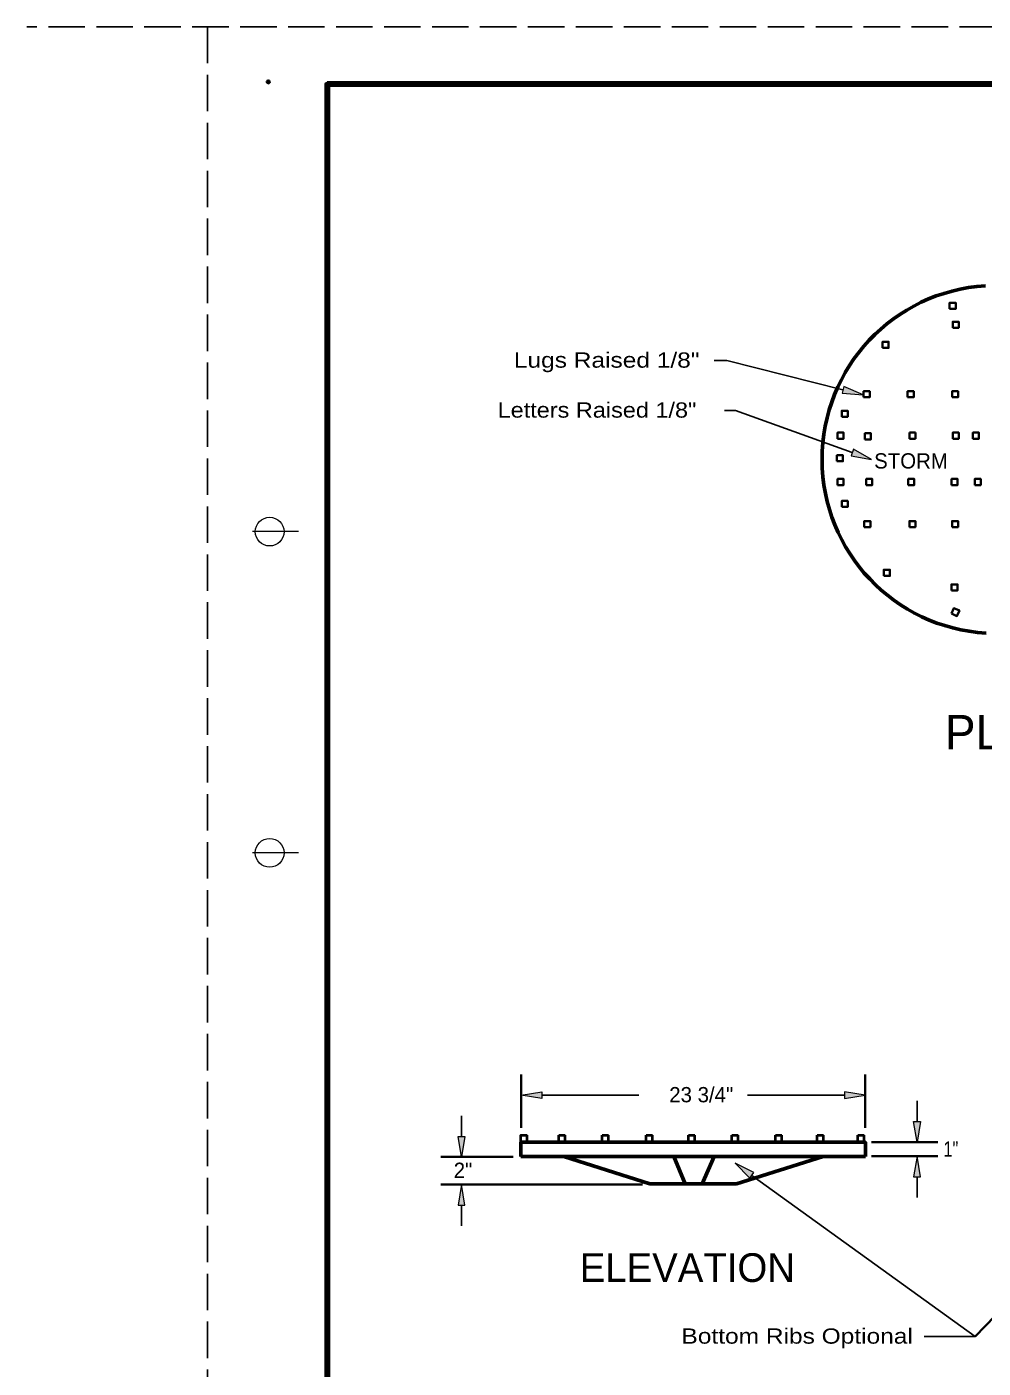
# Model space of a CAD drawing. Extents: x 37.2 to 72.6, y 36.2 to 58.2.
# Drawn here: x 37.25 to 45.58, y 46.52 to 58.21 of the extents above; entities that cross this region are included whole.
import ezdxf

# ---------------------------------------------------------------- set-up
doc = ezdxf.new("R2010")
doc.units = 0
doc.header["$LTSCALE"] = 0.053
doc.header["$PDMODE"] = 32
doc.header["$PDSIZE"] = 0.0265
doc.linetypes.add('DOT_DASHED', pattern=[7.7, 5, -1.2, 0.3, -1.2])
doc.linetypes.add('LONG_DASHED', pattern=[7.5, 6, -1.5])
for name, color, linetype, lineweight in [('1', 7, 'Continuous', 35), ('2', 7, 'Continuous', 13), ('4', 7, 'Continuous', 13)]:
    doc.layers.add(name, color=color, linetype=linetype, lineweight=lineweight)

msp = doc.modelspace()

# ---------------------------------------------------------------- hatches: boundary and pattern name
at = {"layer": '1'}
for points in [[(41.73508, 48.92867), (41.73508, 48.86867), (41.55508, 48.89867), (41.55508, 48.89867)], [(44.37533, 48.92867), (44.37533, 48.86867), (44.55533, 48.89867), (44.55533, 48.89867)], [(44.97683, 48.66908), (45.03692, 48.66908), (45.00692, 48.48908), (45.00692, 48.48908)], [(41.00608, 48.5395), (41.06608, 48.5395), (41.03608, 48.3595), (41.03608, 48.3595)], [(44.97683, 48.186), (45.03692, 48.186), (45.00692, 48.366), (45.00692, 48.366)], [(41.00608, 47.93983), (41.06608, 47.93983), (41.03608, 48.11983), (41.03608, 48.11983)]]:
    msp.add_hatch(color=256, dxfattribs=at).paths.add_polyline_path(points)
at = {"layer": '2'}
for points in [[(44.36892, 55.07475), (44.35417, 55.01658), (44.53608, 55.0015), (44.53608, 55.0015)], [(44.452, 54.52817), (44.43167, 54.47175), (44.61117, 54.43892), (44.61117, 54.43892)], [(43.54967, 48.17483), (43.58475, 48.2235), (43.42125, 48.3045), (43.42125, 48.3045)]]:
    msp.add_hatch(color=256, dxfattribs=at).paths.add_polyline_path(points)

# ---------------------------------------------------------------- linework, layer by layer
at = {"layer": '1', "linetype": 'LONG_DASHED', "lineweight": 25}
for p, q in [((72.4475, 58.21033), (37.2475, 58.21033)), ((38.8225, 58.21033), (38.8225, 36.21033))]:
    msp.add_line(p, q, dxfattribs=at)
at = {"layer": '1', "lineweight": 158}
for p, q in [((39.86417, 57.71033), (39.86417, 36.71033)), ((72.36417, 57.71033), (39.86417, 57.71033))]:
    msp.add_line(p, q, dxfattribs=at)
at = {"layer": '1', "lineweight": 13}
for p, q in [((39.61417, 53.81033), (39.21417, 53.81033)), ((39.61417, 51.01033), (39.21417, 51.01033))]:
    msp.add_line(p, q, dxfattribs=at)
at = {"layer": '1'}
for p, q in [((41.55508, 48.61308), (41.55508, 49.07867)), ((44.55533, 48.61308), (44.55533, 49.07867)), ((44.61117, 48.48908), (45.18692, 48.48908)), ((41.48592, 48.3595), (40.85608, 48.3595)), ((44.61117, 48.366), (45.18692, 48.366)), ((42.61342, 48.11983), (40.85608, 48.11983))]:
    msp.add_line(p, q, dxfattribs=at)
at = {"layer": '1', "lineweight": 25}
for p, q in [((41.73508, 48.89867), (42.58125, 48.89867)), ((44.37533, 48.89867), (43.52908, 48.89867)), ((45.00692, 48.66908), (45.00692, 48.84908)), ((41.03608, 48.5395), (41.03608, 48.7195)), ((45.00692, 48.186), (45.00692, 48.006)), ((41.03608, 47.93983), (41.03608, 47.75983))]:
    msp.add_line(p, q, dxfattribs=at)
at = {"layer": '1', "lineweight": 40}
for p, q in [((41.60808, 48.48742), (41.60808, 48.54892)), ((41.886, 48.54892), (41.94125, 48.54892)), ((41.886, 48.48742), (41.886, 48.54892)), ((41.94125, 48.48742), (41.94125, 48.54892)), ((42.26192, 48.54892), (42.31717, 48.54892)), ((42.26192, 48.48742), (42.26192, 48.54892)), ((42.31717, 48.48742), (42.31717, 48.54892)), ((42.64625, 48.54892), (42.70142, 48.54892)), ((42.64625, 48.48742), (42.64625, 48.54892)), ((42.70142, 48.48742), (42.70142, 48.54892)), ((43.01583, 48.54892), (43.071, 48.54892)), ((43.01583, 48.48742), (43.01583, 48.54892)), ((43.071, 48.48742), (43.071, 48.54892)), ((43.39275, 48.54892), (43.448, 48.54892)), ((43.39275, 48.48742), (43.39275, 48.54892)), ((43.448, 48.48742), (43.448, 48.54892)), ((43.77283, 48.54892), (43.82808, 48.54892)), ((43.77283, 48.48742), (43.77283, 48.54892)), ((43.82808, 48.48742), (43.82808, 48.54892)), ((44.13508, 48.54892), (44.19025, 48.54892)), ((44.13508, 48.48742), (44.13508, 48.54892)), ((44.19025, 48.48742), (44.19025, 48.54892)), ((44.492, 48.54892), (44.54725, 48.54892)), ((44.492, 48.48742), (44.492, 48.54892)), ((44.54725, 48.48742), (44.54725, 48.54892))]:
    msp.add_line(p, q, dxfattribs=at)
at = {"layer": '1', "lineweight": 53}
for p, q in [((41.55283, 48.48742), (41.55283, 48.36517)), ((41.55283, 48.36517), (44.5575, 48.36517)), ((42.88792, 48.36517), (42.98508, 48.12642)), ((43.23792, 48.36517), (43.133, 48.12642))]:
    msp.add_line(p, q, dxfattribs=at)
at = {"layer": '1'}
for points in [[(45.29133, 55.75183), (45.34433, 55.75183), (45.34433, 55.80492), (45.29133, 55.80492)], [(45.31783, 55.58675), (45.37083, 55.58675), (45.37083, 55.63967), (45.31783, 55.63967)], [(44.70608, 55.41192), (44.75908, 55.41192), (44.75908, 55.46492), (44.70608, 55.46492)], [(44.54158, 54.98117), (44.59458, 54.98117), (44.59458, 55.03425), (44.54158, 55.03425)], [(44.92475, 54.98117), (44.97775, 54.98117), (44.97775, 55.03425), (44.92475, 55.03425)], [(45.31233, 54.98117), (45.36533, 54.98117), (45.36533, 55.03425), (45.31233, 55.03425)], [(44.3505, 54.81125), (44.4035, 54.81125), (44.4035, 54.86425), (44.3505, 54.86425)], [(44.31408, 54.62025), (44.36708, 54.62025), (44.36708, 54.67317), (44.31408, 54.67317)], [(44.55258, 54.61458), (44.60558, 54.61458), (44.60558, 54.6675), (44.55258, 54.6675)], [(45.31783, 54.62025), (45.37083, 54.62025), (45.37083, 54.67317), (45.31783, 54.67317)], [(45.49342, 54.62025), (45.54642, 54.62025), (45.54642, 54.67317), (45.49342, 54.67317)], [(44.30858, 54.4235), (44.36158, 54.4235), (44.36158, 54.4765), (44.30858, 54.4765)], [(44.31408, 54.21633), (44.36708, 54.21633), (44.36708, 54.26933), (44.31408, 54.26933)], [(44.56367, 54.21633), (44.61667, 54.21633), (44.61667, 54.26933), (44.56367, 54.26933)], [(44.93025, 54.21633), (44.98325, 54.21633), (44.98325, 54.26933), (44.93025, 54.26933)], [(45.30792, 54.21633), (45.36092, 54.21633), (45.36092, 54.26933), (45.30792, 54.26933)], [(45.51, 54.21633), (45.563, 54.21633), (45.563, 54.26933), (45.51, 54.26933)], [(44.3505, 54.02525), (44.4035, 54.02525), (44.4035, 54.07825), (44.3505, 54.07825)], [(44.54708, 53.84958), (44.60008, 53.84958), (44.60008, 53.90258), (44.54708, 53.90258)], [(44.94017, 53.84958), (44.99317, 53.84958), (44.99317, 53.90258), (44.94017, 53.90258)], [(45.31233, 53.84958), (45.36533, 53.84958), (45.36533, 53.90258), (45.31233, 53.90258)], [(44.71717, 53.42467), (44.77017, 53.42467), (44.77017, 53.47767), (44.71717, 53.47767)], [(45.30683, 53.29758), (45.35983, 53.29758), (45.35983, 53.3505), (45.30683, 53.3505)], [(45.30683, 53.096), (45.35433, 53.07417), (45.37617, 53.12158), (45.32867, 53.14342)]]:
    msp.add_lwpolyline(points, close=True, dxfattribs=at)
at = {"layer": '1', "linetype": 'DOT_DASHED'}
msp.add_lwpolyline([(44.94133, 54.62025), (44.99433, 54.62025), (44.99433, 54.67317), (44.94133, 54.67317)], close=True, dxfattribs=at)
at = {"layer": '1', "lineweight": 13}
for points in [[(41.73508, 48.92867), (41.73508, 48.86867), (41.55508, 48.89867), (41.55508, 48.89867)], [(44.37533, 48.92867), (44.37533, 48.86867), (44.55533, 48.89867), (44.55533, 48.89867)], [(44.97683, 48.66908), (45.03692, 48.66908), (45.00692, 48.48908), (45.00692, 48.48908)], [(41.00608, 48.5395), (41.06608, 48.5395), (41.03608, 48.3595), (41.03608, 48.3595)], [(44.97683, 48.186), (45.03692, 48.186), (45.00692, 48.366), (45.00692, 48.366)], [(41.00608, 47.93983), (41.06608, 47.93983), (41.03608, 48.11983), (41.03608, 48.11983)]]:
    msp.add_lwpolyline(points, close=True, dxfattribs=at)
at = {"layer": '1', "lineweight": 40}
msp.add_lwpolyline([(41.55283, 48.48742), (41.55283, 48.54892), (41.60808, 48.54892)], dxfattribs=at)
at = {"layer": '1', "lineweight": 53}
for points in [[(41.55283, 48.48742), (44.5575, 48.48742), (44.5575, 48.36517)], [(41.92942, 48.36517), (42.67808, 48.12642), (43.43342, 48.12642), (44.18867, 48.36517)]]:
    msp.add_lwpolyline(points, dxfattribs=at)
at = {"layer": '1', "lineweight": 13}
for centre in [(39.36417, 53.81033), (39.36417, 51.01033)]:
    msp.add_circle(centre, 0.125, dxfattribs=at)
at = {"layer": '1', "lineweight": 53}
msp.add_arc((45.69567, 54.43992), 1.51633, 93.47171, 266.73727, dxfattribs=at)
at = {"layer": '1'}
for p in [(39.35217, 57.73033), (39.86417, 57.71033)]:
    msp.add_point(p, dxfattribs=at)
at = {"layer": '2', "lineweight": 35}
msp.add_line((47.08142, 48.41475), (45.51267, 46.79483), dxfattribs=at)
at = {"layer": '2', "lineweight": 25}
for p, q in [((43.56717, 48.19917), (45.51267, 46.79483)), ((45.51267, 46.79483), (45.06767, 46.79483))]:
    msp.add_line(p, q, dxfattribs=at)
for points in [[(44.36158, 55.04567), (43.35008, 55.30183), (43.23742, 55.30183)], [(44.44183, 54.49992), (43.42517, 54.86633), (43.328, 54.86633)]]:
    msp.add_lwpolyline(points, dxfattribs=at)
at = {"layer": '2'}
for points in [[(44.36892, 55.07475), (44.35417, 55.01658), (44.53608, 55.0015), (44.53608, 55.0015)], [(44.452, 54.52817), (44.43167, 54.47175), (44.61117, 54.43892), (44.61117, 54.43892)], [(43.54967, 48.17483), (43.58475, 48.2235), (43.42125, 48.3045), (43.42125, 48.3045)]]:
    msp.add_lwpolyline(points, close=True, dxfattribs=at)
at = {"layer": '4'}
for p, q in [((44.55533, 48.89867), (44.55542, 48.89867)), ((41.55508, 48.55058), (41.55517, 48.55058)), ((44.55533, 48.55058), (44.55542, 48.55058)), ((44.54867, 48.48908), (44.54875, 48.48908)), ((45.00692, 48.48908), (45.007, 48.48908)), ((41.03608, 48.3595), (41.03617, 48.3595)), ((41.54842, 48.3595), (41.5485, 48.3595)), ((44.54867, 48.366), (44.54875, 48.366)), ((42.67592, 48.11983), (42.676, 48.11983))]:
    msp.add_line(p, q, dxfattribs=at)

# ---------------------------------------------------------------- texts
at = {"layer": '1'}
for s, p in [('23 3/4"', (42.84725, 48.83617)), ('2"', (40.96842, 48.17692))]:
    msp.add_text(s, height=0.133, dxfattribs=at).set_placement(p)
at = {"layer": '1', "width": 0.8}
msp.add_text('1"', height=0.133, dxfattribs=at).set_placement((45.23683, 48.36225))
at = {"layer": '2'}
for s, width, p in [('Lugs Raised 1/8"', 1.2, (41.49267, 55.23933)), ('Letters Raised 1/8"', 1.15, (41.35108, 54.80383)), ('Bottom Ribs Optional', 1.2, (42.95383, 46.73233))]:
    msp.add_text(s, height=0.133, dxfattribs=dict(at, width=width)).set_placement(p)
for s, height, p in [('STORM', 0.133, (44.63325, 54.36042)), ('PLAN', 0.3, (45.24942, 51.912)), ('ELEVATION', 0.25, (42.06658, 47.27033))]:
    msp.add_text(s, height=height, dxfattribs=at).set_placement(p)

doc.saveas('drawing.dxf')
